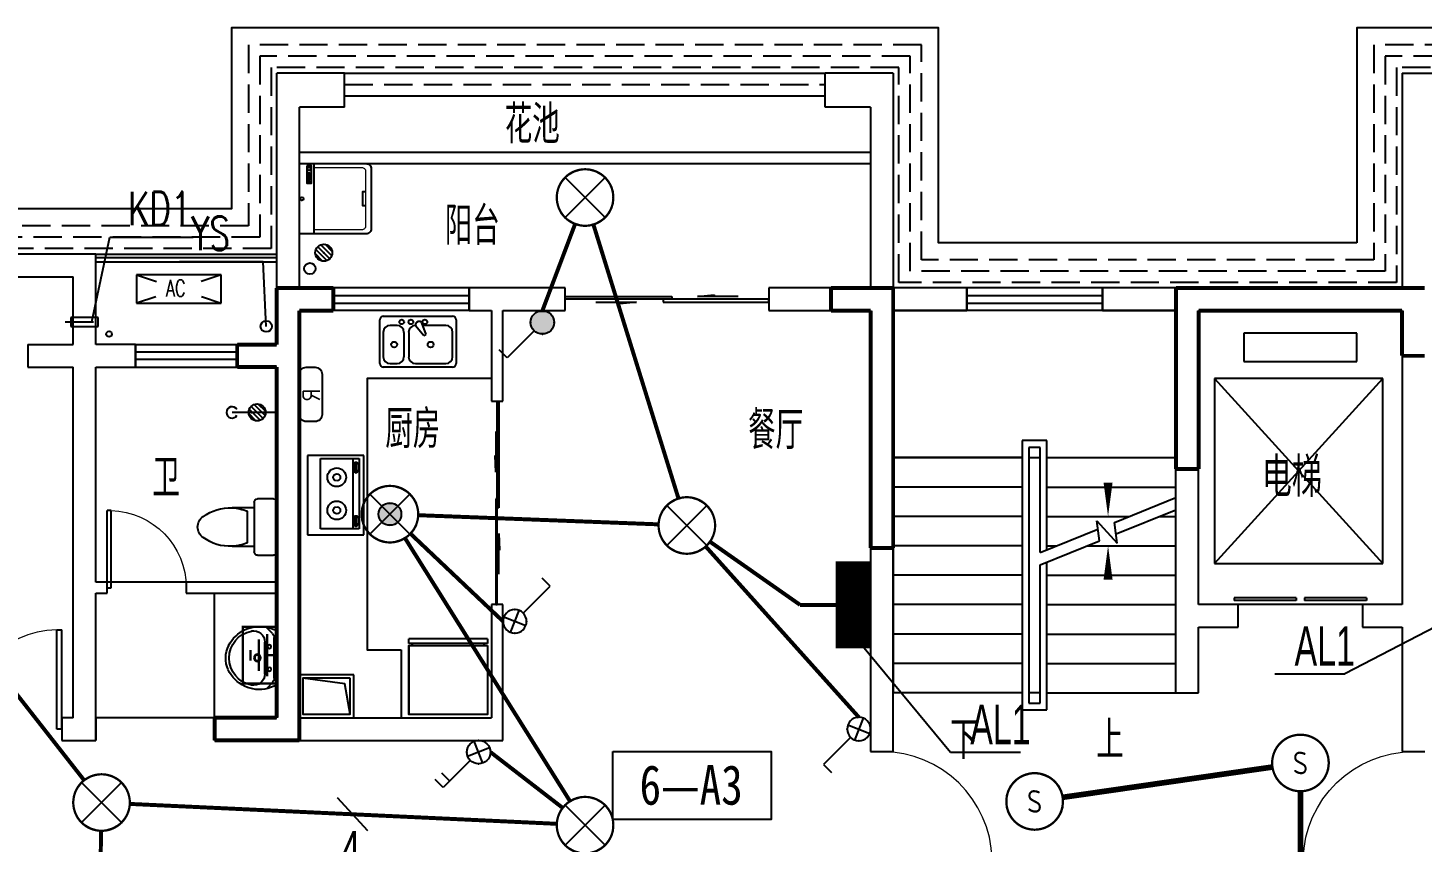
# Model space of a CAD drawing. Extents: x -993182 to -819982, y 169304 to 600104.
# Drawn here: x -979249 to -966922, y 278368 to 285568 of the extents above; entities that cross this region are included whole.
import ezdxf
from ezdxf.enums import TextEntityAlignment as Align

# ---------------------------------------------------------------- set-up
doc = ezdxf.new("R2010")
doc.units = 0
doc.header["$LTSCALE"] = 1000
doc.header["$MEASUREMENT"] = 0
doc.linetypes.add('DASH', pattern=[0.35, 0.25, -0.1])
for name, color, linetype in [('DIM-照明', 3, 'Continuous'), ('DIM-箱柜', 3, 'Continuous'), ('DIM_LEAD', 3, 'Continuous'), ('DIM_SYMB', 3, 'Continuous'), ('EQUIP-照明', 3, 'Continuous'), ('EQUIP-箱柜', 3, 'Continuous'), ('kan', 146, 'Continuous'), ('KTIAO', 124, 'Continuous'), ('PUB_TEXT', 7, 'Continuous'), ('STAIR', 2, 'Continuous'), ('TEL_TEXT', 7, 'Continuous'), ('VPIPE-污水', 2, 'Continuous'), ('WALL', 4, 'Continuous'), ('WINDOW', 2, 'Continuous'), ('WIRE-应急', 1, 'DASH'), ('WIRE-照明', 1, 'Continuous'), ('冷凝水管', 6, 'Continuous'), ('家具', 187, 'Continuous'), ('屋面', 139, 'Continuous'), ('文字2', 7, 'Continuous'), ('栏杆', 169, 'Continuous'), ('空调、空调洞', 66, 'Continuous'), ('面层', 215, 'Continuous')]:
    doc.layers.add(name, color=color, linetype=linetype)
doc.layers.add('RENDERING', color=125, linetype='Continuous', lineweight=13)
doc.layers.add('洁、厨具', color=8, linetype='Continuous', lineweight=9)
doc.styles.add('-宋体', font='', dxfattribs={"width": 0.8})
doc.styles.add('_ROMANC', font='romanc__.ttf', dxfattribs={"width": 0.700005})
doc.styles.add('_SIMPLEX', font='SIMPLEX.shx', dxfattribs={"width": 0.75})
doc.styles.add('_TCH_DIM', font='SIMPLEX', dxfattribs={"bigfont": 'GBCBIG'})
doc.styles.add('_TEL_ATTDEF', font='GBENOR', dxfattribs={"width": 0.8, "height": 3, "bigfont": 'GBCBIG'})
doc.styles.add('_TEL_DIM', font='ICED', dxfattribs={"width": 0.8, "height": 3.5, "bigfont": 'BZHZ'})
doc.styles.add('DIM_FONT', font='simplex_.ttf', dxfattribs={"width": 0.7, "bigfont": 'GBCBIG'})
doc.styles.add('hnurban', font='tssdeng.shx', dxfattribs={"width": 0.8, "bigfont": 'tssdchn.shx'})
doc.styles.get("Standard").update_dxf_attribs({"font": 'gbenor.shx', "bigfont": 'gbcbig.shx'})
doc.styles.get('-宋体').set_extended_font_data('SimSun')

# ---------------------------------------------------------------- blocks, each defined once
blk = doc.blocks.new('ASDGFSDFGGDF')
at = {"layer": '家具'}
for p, q in [((695, -609), (695, 0)), ((695, -609), (695, 0)), ((28, -629), (28, -609)), ((695, -609), (666, -609)), ((666, -609), (666, -629)), ((0, -670), (0, -629)), ((0, -629), (28, -629)), ((0, -670), (695, -670)), ((666, -629), (695, -629)), ((695, -629), (695, -670))]:
    blk.add_line(p, q, dxfattribs=at)
for points in [[(0, -609), (0, 0), (695, 0), (695, -609)], [(666, -609), (28, -609), (28, -629), (666, -629)]]:
    blk.add_lwpolyline(points, close=True, dxfattribs=at)
blk = doc.blocks.new('sdfdsfgf')
at = {"layer": '家具'}
for points in [[(1414289, 21341), (1413809, 21341), (1413809, 20961), (1414289, 20961), (1414289, 21341)], [(1414259, 20991), (1414211, 21259), (1413839, 21311)]]:
    blk.add_lwpolyline(points, dxfattribs=at)
blk.add_lwpolyline([(1414259, 21311), (1413839, 21311), (1413839, 20991), (1414259, 20991)], close=True, dxfattribs=at)
blk = doc.blocks.new('A$C685A49D5')
at = {"layer": '家具'}
for p, q in [((0, 31), (0, 419)), ((31, 450), (644, 450)), ((340, 402), (325, 393)), ((369, 391), (408, 287)), ((675, 419), (675, 31)), ((31, 307), (31, 92)), ((153, 368), (92, 368)), ((215, 92), (215, 307)), ((256, 307), (256, 92)), ((390, 277), (320, 363)), ((583, 368), (377, 368)), ((408, 287), (390, 277)), ((644, 92), (644, 307)), ((644, 0), (31, 0)), ((92, 31), (153, 31)), ((317, 31), (583, 31))]:
    blk.add_line(p, q, dxfattribs=at)
for centre, radius in [((194, 399), 20.5), ((276, 399), 20.5), ((399, 399), 20.5), ((128, 199), 25.6), ((450, 199), 25.6)]:
    blk.add_circle(centre, radius, dxfattribs=at)
for centre, radius, start, end in [((31, 419), 30.7, 90, 180), ((335, 376), 20.5, 120, 219.4623), ((350, 384), 20.5, 20.5377, 120), ((644, 419), 30.7, 0, 90), ((92, 307), 61.4, 90, 180), ((153, 307), 61.4, 0, 90), ((317, 307), 61.4, 90, 180), ((583, 307), 61.4, 0, 90), ((31, 31), 30.7, 180, 270), ((92, 92), 61.4, 180, 270), ((153, 92), 61.4, 270, 0), ((317, 92), 61.4, 180, 270), ((583, 92), 61.4, 270, 0), ((644, 31), 30.7, 270, 0)]:
    blk.add_arc(centre, radius, start, end, dxfattribs=at)
at = {"layer": '家具', "style": 'DIM_FONT', "width": 0.8, "flags": 9}
for tag in ['YSIZE', 'XSIZE']:
    blk.add_attdef(tag, (338, 450), '', height=0.5, rotation=270, dxfattribs=at)
blk = doc.blocks.new('$plan$00001601')
at = {"layer": '家具'}
for p, q in [((-350, 16), (350, 16)), ((-350, -484), (-350, 16)), ((350, 16), (350, -484)), ((-323, -98), (-323, -440)), ((299, -98), (-323, -98)), ((299, -440), (299, -98)), ((350, -484), (-350, -484)), ((-323, -384), (299, -384)), ((-323, -440), (299, -440)), ((-291, -407), (-291, -418)), ((-216, -416), (-280, -416)), ((-280, -416), (-280, -433)), ((-280, -433), (-216, -433)), ((-216, -433), (-216, -416)), ((-199, -408), (-199, -418)), ((182, -407), (182, -418)), ((193, -416), (193, -433)), ((257, -416), (193, -416)), ((193, -433), (257, -433)), ((257, -433), (257, -416)), ((274, -408), (274, -418))]:
    blk.add_line(p, q, dxfattribs=at)
for points in [[(-199, -408, 0.259034), (-201, -404, 0.076276), (-213, -399, 0.036515), (-226, -397, 0.026615), (-245, -396, 0.026615), (-264, -397, 0.036515), (-277, -399, 0.076276), (-289, -404, 0.259034), (-291, -408, 0.078462), (-291, -409, 0.056762)], [(-199, -418, 0.259034), (-201, -415, 0.076276), (-213, -410, 0.036515), (-226, -407, 0.026615), (-245, -406, 0.026615), (-264, -407, 0.036515), (-277, -410, 0.076276), (-289, -415, 0.259034), (-291, -418, 0.259034), (-289, -422, 0.056762), (-280, -426, 0.036515)], [(-216, -427, 0.008736), (-213, -427, 0.076276), (-201, -422, 0.259034), (-199, -418, 0.259034)], [(274, -408, 0.259034), (272, -404, 0.076276), (260, -399, 0.036515), (247, -397, 0.026615), (228, -396, 0.026615), (209, -397, 0.036515), (196, -399, 0.076276), (184, -404, 0.259034), (182, -408, 0.078462), (182, -409, 0.056762)], [(274, -418, 0.259034), (272, -415, 0.076276), (260, -410, 0.036515), (247, -407, 0.026615), (228, -406, 0.026615), (209, -407, 0.036515), (196, -410, 0.076276), (184, -415, 0.259034), (182, -418, 0.259034), (184, -422, 0.056762), (193, -426, 0.036515)], [(257, -427, 0.008736), (260, -427, 0.076276), (272, -422, 0.259034), (274, -418, 0.259034)]]:
    blk.add_lwpolyline(points, format="xyb", dxfattribs=at)
for centre, radius, start, end in [((-158, -243), 82.5, 0.964, 0), ((-158, -243), 31.6, 0.6532, 0), ((134, -243), 82.5, 180, 179.036), ((134, -243), 31.6, 180, 179.3468)]:
    blk.add_arc(centre, radius, start, end, dxfattribs=at)
blk = doc.blocks.new('A$C3451006C')
blk.add_lwpolyline([(-50, 330), (-50, -30, 0.414214), (10, -90), (90, -90, 0.414214), (150, -30), (150, 330, 0.414214), (90, 390), (10, 390, 0.414214)], format="xyb", close=True)
at = {"style": '_SIMPLEX', "width": 0.8}
blk.add_text('R', height=150, rotation=270, dxfattribs=at).set_placement((-32, 144), align=Align.CENTER)
blk = doc.blocks.new('$plan$00001623')
at = {"layer": '家具', "linetype": 'Continuous'}
blk.add_line((-341, -145), (342, -145), dxfattribs=at)
at = {"layer": '家具'}
blk.add_lwpolyline([(295, -706), (-295, -706, -0.414214), (-345, -656), (-345, 0), (345, 0), (345, -656, -0.414214)], format="xyb", close=True, dxfattribs=at)
for points in [[(323, -72), (152, -72), (152, -120), (323, -120)], [(163, -86), (177, -86), (177, -99), (163, -99)], [(189, -86), (202, -86), (202, -99), (189, -99)], [(213, -86), (227, -86), (227, -99), (213, -99)], [(239, -86), (253, -86), (253, -99), (239, -99)], [(281, -110), (309, -110), (309, -80), (281, -80)]]:
    blk.add_lwpolyline(points, close=True, dxfattribs=at)
at = {"layer": '家具', "lineweight": 13}
blk.add_lwpolyline([(307, -145), (307, -611, -0.414214), (267, -651), (-267, -651, -0.414214), (-307, -611), (-307, -145)], format="xyb", dxfattribs=at)
at = {"layer": '家具'}
blk.add_lwpolyline([(-71, -651), (-71, -623), (0, -623), (71, -623), (71, -651)], dxfattribs=at)
blk.add_circle((0, -25), 16, dxfattribs=at)
blk = doc.blocks.new('90304092557924')
at = {"layer": 'KTIAO'}
for p, q in [((-375, 125), (-198, 66)), ((-375, 125), (-375, -125)), ((375, 125), (-375, 125)), ((375, 125), (198, 66)), ((375, -125), (375, 125)), ((-203, -68), (-375, -125)), ((200, -67), (375, -125)), ((-375, -125), (375, -125))]:
    blk.add_line(p, q, dxfattribs=at)
at = {"layer": 'KTIAO', "style": '_ROMANC', "width": 0.7}
blk.add_text('AC', height=148.6, dxfattribs=at).set_placement((-113, -66))
at = {"layer": 'KTIAO', "style": 'DIM_FONT', "oblique": 0, "width": 0.6, "flags": 9}
for tag in ['XSIZE', 'YSIZE']:
    blk.add_attdef(tag, (-375, -125), '', height=0.5, dxfattribs=at)
blk = doc.blocks.new('M_E6')
for p, q in [((-240, 0), (-270, -79)), ((240, 0), (-240, 0)), ((-237, 0), (239, 0)), ((240, 0), (270, -79)), ((-213, -36), (-271, -91)), ((-179, -23), (181, -23)), ((141, -105), (-141, -105)), ((-141, -105), (141, -105)), ((217, -37), (274, -95))]:
    blk.add_line(p, q)
for centre, radius in [((-99, -65), 16.3), ((101, -65), 16.3), ((2, -172), 31.6), ((2, -172), 23)]:
    blk.add_circle(centre, radius)
for centre, radius, start, end in [((28, -152), 307, 166.1751, 244.7296), ((-141, -205), 100, 90, 190.5602), ((-179, -73), 50, 90, 133.181), ((-28, -152), 307, 297.0639, 13.8249), ((141, -205), 100, 349.4398, 90), ((181, -73), 50, 44.5607, 90), ((0, -179), 243, 190.5602, 349.4398), ((0, -201), 250, 245.8071, 296.4628), ((28, -152), 307, 266.589, 266.5936)]:
    blk.add_arc(centre, radius, start, end)
at = {"width": 0.8, "flags": 9}
for tag in ['XSIZE', 'YSIZE']:
    blk.add_attdef(tag, (0, 0), '', height=0.5, dxfattribs=at)
blk = doc.blocks.new('1')
for p, q in [((-550, -239), (-550, 201)), ((-520, 231), (-380, 231)), ((-350, 201), (-350, 151)), ((-350, 151), (-350, -189)), ((-350, 151), (-154, 151)), ((-289, 121), (-289, -159)), ((-154, -189), (-350, -189)), ((-350, -189), (-350, -239)), ((-380, -269), (-520, -269))]:
    blk.add_line(p, q)
for centre, radius, start, end in [((-520, 201), 30, 90, 180), ((-380, 201), 30, 360, 90), ((-137, -247), 398, 92.544, 112.5495), ((-137, -247), 398, 53.3619, 92.544), ((40, -19), 110, 303.4509, 56.5491), ((-137, 208), 398, 267.456, 306.6381), ((-520, -239), 30, 180, 270), ((-380, -239), 30, 270, 360), ((-137, 208), 398, 247.4505, 267.456)]:
    blk.add_arc(centre, radius, start, end)
blk = doc.blocks.new('$lvtry$00000168')
at = {"color": 0}
blk.add_line((0, 0), (0, -395), dxfattribs=at)
blk.add_arc((0, -395), 50, 121.0332, 58.9668, dxfattribs=at)
for p in [(0, 0), (0, -223)]:
    blk.add_point(p, dxfattribs=at)
blk = doc.blocks.new('$lvtry$00000171')
for p, q in [((-74, 11), (-11, 74)), ((-70, -27), (27, 70)), ((-53, -53), (53, 53)), ((-27, -70), (70, 27)), ((11, -74), (74, -11))]:
    blk.add_line(p, q)
blk.add_circle((0, 0), 75)
blk.add_point((0, 0))
blk = doc.blocks.new('A$C6BE329BC')
at = {"layer": '家具'}
blk.add_blockref('$lvtry$00000168', (75, 445), dxfattribs=at)
at = {"layer": '家具', "rotation": 180}
blk.add_blockref('$lvtry$00000171', (75, 271), dxfattribs=at)
blk = doc.blocks.new('TRHH')
at = {"color": 6}
blk.add_circle((-249202, -461390), 50, dxfattribs=at)
blk = doc.blocks.new('q5')
at = {"color": 3, "const_width": 35}
for points in [[(-516292, -554544), (-516292, -554044)], [(-516292, -554044), (-515792, -554044)], [(-515792, -554044), (-515792, -554244)], [(-511392, -554044), (-510842, -554044)], [(-511392, -554244), (-511392, -554044)], [(-510842, -556344), (-510842, -554044)], [(-508342, -554044), (-506142, -554044)], [(-508342, -555644), (-508342, -554044)], [(-516092, -554744), (-516092, -554244)], [(-516092, -554244), (-515792, -554244)], [(-511392, -554244), (-511042, -554244)], [(-511042, -556344), (-511042, -554244)], [(-508142, -554244), (-506342, -554244)], [(-508142, -555644), (-508142, -554244)], [(-506342, -554644), (-506342, -554244)], [(-516642, -554544), (-516292, -554544)], [(-516642, -554744), (-516642, -554544)], [(-506142, -554644), (-506342, -554644)], [(-516642, -554744), (-516292, -554744)], [(-516292, -557844), (-516292, -554744)], [(-516092, -558044), (-516092, -554744)], [(-508142, -555644), (-508342, -555644)], [(-510842, -556344), (-511042, -556344)], [(-516842, -557844), (-516292, -557844)], [(-516842, -558044), (-516842, -557844)], [(-516842, -558044), (-516092, -558044)]]:
    blk.add_lwpolyline(points, dxfattribs=at)
blk = doc.blocks.new('A$C06D6341B')
at = {"layer": '空调、空调洞', "linetype": 'DASH'}
for p, q in [((80, 290), (0, 290)), ((0, 290), (0, 50)), ((40, 0), (40, 340)), ((80, 50), (80, 290)), ((0, 50), (80, 50))]:
    blk.add_line(p, q, dxfattribs=at)
blk = doc.blocks.new('kt')
at = {"layer": 'DIM_LEAD'}
for p, q in [((-441980, -788204), (-441821, -787455)), ((-441980, -788204), (-441821, -787455)), ((-441980, -788204), (-441821, -787455)), ((-441980, -788204), (-441821, -787455)), ((-441980, -788204), (-441821, -787455)), ((-441821, -787455), (-441083, -787455))]:
    blk.add_line(p, q, dxfattribs=at)
at = {"layer": 'VPIPE-污水'}
blk.add_circle((-440051, -787733, -76424), 50, dxfattribs=at)
at = {"layer": '冷凝水管'}
blk.add_circle((-441827, -788311, -76424), 25, dxfattribs=at)
at = {"layer": '家具', "rotation": 89.99999999999999}
blk.add_blockref('$lvtry$00000171', (-439928, -787592, -76424), dxfattribs=at)
at = {"layer": '空调、空调洞', "rotation": 270}
blk.add_blockref('A$C06D6341B', (-442214, -788164, -76424), dxfattribs=at)
at = {"layer": 'DIM_LEAD', "color": 7, "style": '_TCH_DIM', "width": 0.705882}
blk.add_text('KD1', height=297.5, dxfattribs=at).set_placement((-441658, -787350))
blk = doc.blocks.new('trh')
at = {"layer": 'DIM_LEAD'}
for p, q in [((-249230, -460821), (-249970, -460821)), ((-249202, -461390), (-249230, -460821))]:
    blk.add_line(p, q, dxfattribs=at)
at = {"layer": 'DIM_LEAD', "color": 7, "style": '_TCH_DIM', "width": 0.705882}
blk.add_text('YS', height=297.5, dxfattribs=at).set_placement((-249865, -460716))
blk = doc.blocks.new('$DorLib2D$00000131')
at = {"color": 0, "linetype": 'Continuous'}
for p, q in [((0.15, 0.125), (0.2319, 0.1973)), ((0.2319, 0.1973), (0.2319, 0.125)), ((-0.5, 0.125), (-0.5, 0)), ((0.0192, 0.125), (-0.5, 0.125)), ((0.0192, 0), (0.0192, 0.125)), ((0.35, 0.125), (0.15, 0.125)), ((-0.5, 0), (0.0192, 0)), ((-0.024, 0), (0.5, 0)), ((-0.024, -0.125), (-0.024, 0)), ((0.5, 0), (0.5, -0.125)), ((-0.35, -0.125), (-0.15, -0.125)), ((-0.2319, -0.1973), (-0.2319, -0.125)), ((-0.15, -0.125), (-0.2319, -0.1973)), ((0.5, -0.125), (-0.024, -0.125))]:
    blk.add_line(p, q, dxfattribs=at)
blk = doc.blocks.new('$WINLIB2D$00000001')
at = {"color": 0}
for points in [[(-0.5, 0.5), (-0.5, -0.5)], [(-0.5, 0.5), (0.5, 0.5)], [(0.5, -0.5), (0.5, 0.5)], [(0.5, 0.167), (-0.5, 0.167)], [(0.5, -0.167), (-0.5, -0.167)], [(-0.5, -0.5), (0.5, -0.5)]]:
    blk.add_lwpolyline(points, dxfattribs=at)
blk = doc.blocks.new('$DorLib2D$00000001')
for p, q in [((0.45, 0.975), (0.5, 0.975)), ((0.45, 0), (0.45, 0.975)), ((0.5, 0), (0.5, 0.975)), ((0.5, 0), (0.45, 0))]:
    blk.add_line(p, q)
at = {"lineweight": 13}
blk.add_arc((0.475, 0), 0.975, 91.4693, 180, dxfattribs=at)
blk = doc.blocks.new('$DorLib2D$00000127')
at = {"color": 0, "linetype": 'Continuous'}
for p, q in [((-0.033, 0.795), (-0.533, 0.795)), ((-0.533, 0.795), (-0.533, 0.69)), ((-0.033, 0.795), (-0.033, 0.69)), ((0.033, 0.795), (0.033, 0.69)), ((0.533, 0.795), (0.033, 0.795)), ((0.533, 0.795), (0.533, 0.69)), ((-0.033, 0.69), (-0.533, 0.69)), ((0.533, 0.69), (0.033, 0.69)), ((0.5, 0.5), (-0.5, 0.5))]:
    blk.add_line(p, q, dxfattribs=at)
blk = doc.blocks.new('5#、7#楼参照')
at = {"layer": 'DIM_SYMB'}
for points in [[(-332158.8, -464760.9, 0, 0, 0), (-332158.8, -461900.9, 0, 0, 0), (-330858.8, -461900.9, 0, 0, 0), (-330858.8, -463070.9, 0, 80, 0), (-330858.8, -462770.9, 0, 0, 0)], [(-330858.8, -464760.9, 0, 0, 0), (-330858.8, -463330.9, 0, 80, 0), (-330858.8, -463630.9, 0, 0, 0)]]:
    blk.add_lwpolyline(points, format="xyseb", dxfattribs=at)
at = {"layer": 'kan'}
for p, q in [((-337608.8, -459150.9), (-333358.8, -459150.9)), ((-337608.8, -459350.9), (-333358.8, -459350.9))]:
    blk.add_line(p, q, dxfattribs=at)
at = {"layer": 'kan', "linetype": 'DASH'}
blk.add_line((-337608.8, -459250.9), (-333358.8, -459250.9), dxfattribs=at)
at = {"layer": 'kan', "color": 124}
for p, q in [((-338008.8, -459850.9), (-332958.8, -459850.9)), ((-338008.8, -459950.9), (-332958.8, -459950.9))]:
    blk.add_line(p, q, dxfattribs=at)
at = {"layer": 'kan'}
blk.add_lwpolyline([(-339808.8, -460750.9), (-338208.8, -460750.9)], dxfattribs=at)
at = {"layer": 'STAIR'}
for p, q in [((-330258.8, -461250.9), (-332758.8, -461250.9)), ((-332758.8, -461250.9), (-332758.8, -462550.9)), ((-330258.8, -462550.9), (-330258.8, -461250.9)), ((-331398.8, -462400.9), (-331618.8, -462400.9)), ((-331618.8, -462400.9), (-331618.8, -464780.9)), ((-331458.8, -462460.9), (-331558.8, -462460.9)), ((-331558.8, -462460.9), (-331558.8, -464720.9)), ((-331458.8, -463390.2), (-331458.8, -462460.9)), ((-331398.8, -463365.9), (-331398.8, -462400.9)), ((-332758.8, -462550.9), (-332758.8, -464630.9)), ((-331618.8, -462550.9), (-332758.8, -462550.9)), ((-332758.8, -462550.9), (-331618.8, -462550.9)), ((-331558.8, -462550.9), (-331558.8, -464630.9)), ((-331558.8, -462550.9), (-331458.8, -462550.9)), ((-331458.8, -463390.2), (-331458.8, -462550.9)), ((-331398.8, -462550.9), (-330258.8, -462550.9)), ((-331398.8, -462550.9), (-330258.8, -462550.9)), ((-330258.8, -462903.6), (-330258.8, -462550.9)), ((-331618.8, -462810.9), (-332758.8, -462810.9)), ((-331398.8, -462810.9), (-330258.8, -462810.9)), ((-330800.4, -463123.2), (-330258.8, -462903.6)), ((-331618.8, -463070.9), (-332758.8, -463070.9)), ((-331398.8, -463070.9), (-330671.3, -463070.9)), ((-330935.7, -463286), (-330957.6, -463108.9)), ((-330957.6, -463108.9), (-330777.4, -463308.6)), ((-330777.4, -463308.6), (-330800.4, -463123.2)), ((-330787.7, -463226), (-330258.8, -463011.5)), ((-330405.1, -463070.9), (-330258.8, -463070.9)), ((-330258.8, -464630.9), (-330258.8, -463011.5)), ((-331458.8, -463390.2), (-330948.4, -463183.3)), ((-331618.8, -463330.9), (-332758.8, -463330.9)), ((-331458.8, -463498.1), (-330935.7, -463286)), ((-331398.8, -463330.9), (-331312.5, -463330.9)), ((-331046.3, -463330.9), (-330258.8, -463330.9)), ((-331458.8, -464630.9), (-331458.8, -463498.1)), ((-331458.8, -464720.9), (-331458.8, -463498.1)), ((-331398.8, -464780.9), (-331398.8, -463473.8)), ((-331618.8, -463590.9), (-332758.8, -463590.9)), ((-331398.8, -463590.9), (-330258.8, -463590.9)), ((-331618.8, -463850.9), (-332758.8, -463850.9)), ((-331398.8, -463850.9), (-330258.8, -463850.9)), ((-331618.8, -464110.9), (-332758.8, -464110.9)), ((-331398.8, -464110.9), (-330258.8, -464110.9)), ((-331618.8, -464370.9), (-332758.8, -464370.9)), ((-331398.8, -464370.9), (-330258.8, -464370.9)), ((-331618.8, -464630.9), (-332758.8, -464630.9)), ((-331458.8, -464630.9), (-331558.8, -464630.9)), ((-331558.8, -464720.9), (-331458.8, -464720.9)), ((-331398.8, -464630.9), (-330258.8, -464630.9)), ((-331618.8, -464780.9), (-331398.8, -464780.9))]:
    blk.add_line(p, q, dxfattribs=at)
at = {"layer": 'STAIR', "color": 197}
for p, q in [((-329658.8, -461450.9, 76423.5), (-329658.8, -461700.9, 76423.5)), ((-328658.8, -461450.9, 76423.5), (-329658.8, -461450.9, 76423.5)), ((-328658.8, -461700.9, 76423.5), (-328658.8, -461450.9, 76423.5)), ((-329658.8, -461700.9, 76423.5), (-328658.8, -461700.9, 76423.5)), ((-329917.7, -461850.9, 76423.5), (-329917.7, -463488.5, 76423.5)), ((-328429.2, -461850.9, 76423.5), (-329917.7, -461850.9, 76423.5)), ((-329917.7, -461850.9, 76423.5), (-328429.2, -463488.5, 76423.5)), ((-329917.7, -463488.5, 76423.5), (-328429.2, -461850.9, 76423.5)), ((-328429.2, -463488.5, 76423.5), (-328429.2, -461850.9, 76423.5)), ((-329917.7, -463488.5, 76423.5), (-328429.2, -463488.5, 76423.5))]:
    blk.add_line(p, q, dxfattribs=at)
at = {"layer": 'WALL'}
for p, q in [((-338208.8, -461150.9), (-338208.8, -459150.9)), ((-337608.8, -459150.9), (-338208.8, -459150.9)), ((-337608.8, -459450.9), (-337608.8, -459150.9)), ((-332758.8, -459150.9), (-333358.8, -459150.9)), ((-333358.8, -459450.9), (-333358.8, -459150.9)), ((-332758.8, -459150.9), (-332758.8, -461050.9)), ((-328258.8, -459150.9), (-328258.8, -461050.9)), ((-328258.8, -459150.9), (-327658.8, -459150.9)), ((-338008.8, -461050.9), (-338008.8, -459450.9)), ((-337608.8, -459450.9), (-338008.8, -459450.9)), ((-332958.8, -459450.9), (-333358.8, -459450.9)), ((-332958.8, -459450.9), (-332958.8, -461050.9)), ((-339808.8, -460750.9), (-340808.8, -460750.9)), ((-339808.8, -461550.9), (-339808.8, -460750.9)), ((-340808.8, -460950.9), (-340008.8, -460950.9)), ((-340008.8, -461550.9), (-340008.8, -460950.9)), ((-338208.8, -461150.9), (-338208.8, -461550.9)), ((-337708.8, -461050.9), (-338008.8, -461050.9)), ((-337708.8, -461250.9), (-337708.8, -461050.9)), ((-336308.8, -461050.9), (-336508.8, -461050.9)), ((-336508.8, -461050.9), (-336508.8, -461250.9)), ((-335658.8, -461050.9), (-336308.8, -461050.9)), ((-335658.8, -461250.9), (-335658.8, -461050.9)), ((-332958.8, -461050.9), (-333858.8, -461050.9)), ((-333858.8, -461050.9), (-333858.8, -461250.9)), ((-332108.8, -461050.9), (-332758.8, -461050.9)), ((-332108.8, -461250.9), (-332108.8, -461050.9)), ((-330158.8, -461050.9), (-330908.8, -461050.9)), ((-330908.8, -461050.9), (-330908.8, -461250.9)), ((-330158.8, -461050.9), (-328258.8, -461050.9)), ((-338008.8, -461250.9), (-338008.8, -461650.9)), ((-338008.8, -461250.9), (-337708.8, -461250.9)), ((-336508.8, -461250.9), (-336308.8, -461250.9)), ((-336308.8, -461250.9), (-336308.8, -462050.9)), ((-336208.8, -462050.9), (-336208.8, -461250.9)), ((-336208.8, -461250.9), (-335658.8, -461250.9)), ((-333858.8, -461250.9), (-332958.8, -461250.9)), ((-332958.8, -461250.9), (-332958.8, -465150.9)), ((-332758.8, -465150.9), (-332758.8, -461250.9)), ((-332758.8, -461250.9), (-332108.8, -461250.9)), ((-330908.8, -461250.9), (-330258.8, -461250.9)), ((-330258.8, -463950.9), (-330258.8, -461250.9)), ((-330058.8, -463850.9), (-330058.8, -461250.9)), ((-330058.8, -461250.9), (-328258.8, -461250.9)), ((-328258.8, -461250.9), (-328258.8, -463850.9)), ((-340409.8, -461550.9), (-340008.8, -461550.9)), ((-340409.8, -461550.9), (-340409.8, -461750.9)), ((-339458.8, -461550.9), (-339808.8, -461550.9)), ((-339458.8, -461750.9), (-339458.8, -461550.9)), ((-338208.8, -461550.9), (-338558.8, -461550.9)), ((-338558.8, -461550.9), (-338558.8, -461750.9)), ((-338008.8, -461650.9), (-338008.8, -463650.9)), ((-340409.8, -461750.9), (-340008.8, -461750.9)), ((-340008.8, -463650.9), (-340008.8, -461750.9)), ((-339808.8, -461750.9), (-339458.8, -461750.9)), ((-339808.8, -463650.9), (-339808.8, -461750.9)), ((-338558.8, -461750.9), (-338208.8, -461750.9)), ((-338208.8, -461750.9), (-338208.8, -463650.9)), ((-336308.8, -462050.9), (-336208.8, -462050.9)), ((-340008.8, -464850.9), (-340008.8, -463650.9)), ((-339708.8, -463650.9), (-339808.8, -463650.9)), ((-339808.8, -464850.9), (-339808.8, -463750.9)), ((-339808.8, -463750.9), (-339708.8, -463750.9)), ((-339708.8, -463750.9), (-339708.8, -463650.9)), ((-338208.8, -463650.9), (-339008.8, -463650.9)), ((-339008.8, -463650.9), (-339008.8, -463750.9)), ((-339008.8, -463750.9), (-338208.8, -463750.9)), ((-338208.8, -463750.9), (-338208.8, -464850.9)), ((-338008.8, -463650.9), (-338008.8, -464850.9)), ((-336208.8, -463850.9), (-336308.8, -463850.9)), ((-336308.8, -463850.9), (-336308.8, -464850.9)), ((-336208.8, -465050.9), (-336208.8, -463850.9)), ((-329708.8, -463850.9), (-330058.8, -463850.9)), ((-329708.8, -464050.9), (-329708.8, -463850.9)), ((-328258.8, -463850.9), (-328608.8, -463850.9)), ((-328608.8, -463850.9), (-328608.8, -464050.9)), ((-330258.8, -464630.9), (-330258.8, -463950.9)), ((-330058.8, -464630.9), (-330058.8, -464050.9)), ((-330058.8, -464050.9), (-329708.8, -464050.9)), ((-328608.8, -464050.9), (-328258.8, -464050.9)), ((-328258.8, -464050.9), (-328258.8, -465150.9)), ((-330258.8, -464630.9), (-330058.8, -464630.9)), ((-340008.8, -464850.9), (-340108.8, -464850.9)), ((-340108.8, -464850.9), (-340108.8, -465050.9)), ((-339808.8, -465050.9), (-339808.8, -464850.9)), ((-338208.8, -464850.9), (-338758.8, -464850.9)), ((-338758.8, -464850.9), (-338758.8, -465050.9)), ((-338008.8, -464850.9), (-336308.8, -464850.9)), ((-340108.8, -465050.9), (-339908.8, -465050.9)), ((-339908.8, -465050.9), (-339808.8, -465050.9)), ((-338758.8, -465050.9), (-338108.8, -465050.9)), ((-338108.8, -465050.9), (-336208.8, -465050.9)), ((-332958.8, -465150.9), (-332758.8, -465150.9)), ((-328258.8, -465150.9), (-328058.8, -465150.9))]:
    blk.add_line(p, q, dxfattribs=at)
at = {"layer": 'WINDOW'}
for p, q in [((-339008.8, -463650.9), (-339708.8, -463650.9)), ((-338758.8, -464850.9), (-339808.8, -464850.9))]:
    blk.add_line(p, q, dxfattribs=at)
at = {"layer": 'WINDOW', "linetype": 'DASH'}
for p, q in [((-339808.8, -464850.9), (-339808.8, -465050.9)), ((-338758.8, -465050.9), (-338758.8, -464850.9))]:
    blk.add_line(p, q, dxfattribs=at)
at = {"layer": '家具'}
blk.add_line((-337108.8, -464250.9, 0), (-337108.8, -464850.9, 0), dxfattribs=at)
at = {"layer": '家具', "elevation": 0}
blk.add_lwpolyline([(-336308.8, -461850.9), (-336308.8, -461850.9), (-337408.8, -461850.9), (-337408.8, -461850.9), (-337408.8, -464250.9), (-337408.8, -464250.9), (-337408.8, -464250.9), (-337108.8, -464250.9)], dxfattribs=at)
at = {"layer": '家具'}
blk.add_lwpolyline([(-338208.8, -464850.9), (-338758.8, -464850.9), (-338758.8, -464050.9), (-338758.8, -463750.9), (-338208.8, -463750.9)], dxfattribs=at)
at = {"layer": '屋面', "color": 190}
blk.add_lwpolyline([(-328658.8, -460650.9), (-332358.8, -460650.9), (-332358.8, -458750.9), (-338608.8, -458750.9), (-338608.8, -460350.9), (-343708.8, -460350.9), (-343708.8, -468650.9), (-342008.8, -468650.9), (-342008.8, -472650.9), (-339258.8, -472650.9), (-339258.8, -474050.9), (-332408.8, -474050.9), (-332408.8, -471950.9), (-328608.8, -471950.9), (-328608.8, -474050.9), (-321758.8, -474050.9), (-321758.8, -472650.9), (-319008.8, -472650.9), (-319008.8, -468650.9), (-317308.8, -468650.9), (-317308.8, -460350.9), (-322408.8, -460350.9), (-322408.8, -458750.9), (-328658.8, -458750.9)], close=True, dxfattribs=at)
at = {"layer": '屋面', "color": 190, "linetype": 'DASH'}
for points in [[(-328508.8, -460800.9), (-332508.8, -460800.9), (-332508.8, -458900.9), (-338458.8, -458900.9), (-338458.8, -460500.9), (-343558.8, -460500.9), (-343558.8, -468500.9), (-341858.8, -468500.9), (-341858.8, -472500.9), (-339108.8, -472500.9), (-339108.8, -473900.9), (-332558.8, -473900.9), (-332558.8, -471800.9), (-328458.8, -471800.9), (-328458.8, -473900.9), (-321908.8, -473900.9), (-321908.8, -472500.9), (-319158.8, -472500.9), (-319158.8, -468500.9), (-317458.8, -468500.9), (-317458.8, -460500.9), (-322558.8, -460500.9), (-322558.8, -458900.9), (-328508.8, -458900.9)], [(-328408.8, -460900.9), (-332608.8, -460900.9), (-332608.8, -459000.9), (-338358.8, -459000.9), (-338358.8, -460600.9), (-343458.8, -460600.9), (-343458.8, -468400.9), (-341758.8, -468400.9), (-341758.8, -472400.9), (-339008.8, -472400.9), (-339008.8, -473800.9), (-332658.8, -473800.9), (-332658.8, -471700.9), (-328358.8, -471700.9), (-328358.8, -473800.9), (-322008.8, -473800.9), (-322008.8, -472400.9), (-319258.8, -472400.9), (-319258.8, -468400.9), (-317558.8, -468400.9), (-317558.8, -460600.9), (-322658.8, -460600.9), (-322658.8, -459000.9), (-328408.8, -459000.9)], [(-328308.8, -461000.9), (-332708.8, -461000.9), (-332708.8, -459100.9), (-338258.8, -459100.9), (-338258.8, -460700.9), (-343358.8, -460700.9), (-343358.8, -468300.9), (-341658.8, -468300.9), (-341658.8, -472300.9), (-338908.8, -472300.9), (-338908.8, -473700.9), (-332758.8, -473700.9), (-332758.8, -471600.9), (-328258.8, -471600.9), (-328258.8, -473700.9), (-322108.8, -473700.9), (-322108.8, -472300.9), (-319358.8, -472300.9), (-319358.8, -468300.9), (-317658.8, -468300.9), (-317658.8, -460700.9), (-322758.8, -460700.9), (-322758.8, -459100.9), (-328308.8, -459100.9)]]:
    blk.add_lwpolyline(points, close=True, dxfattribs=at)
at = {"layer": '栏杆'}
for points in [[(-339808.8, -460780.9), (-338208.8, -460780.9)], [(-339808.8, -460820.9), (-338208.8, -460820.9)]]:
    blk.add_lwpolyline(points, dxfattribs=at)
at = {"color": 6}
blk.add_blockref('TRHH', (-89100, 0), dxfattribs=at)
at = {"rotation": 270}
blk.add_blockref('A$C6BE329BC', (-338653.8, -462075.9), dxfattribs=at)
at = {"layer": 'RENDERING'}
blk.add_blockref('90304092557924', (-339075.1, -461060.4), dxfattribs=at)
at = {"layer": 'WINDOW'}
for name, p, xscale, yscale, zscale, rotation in [('$WINLIB2D$00000001', (-337108.8, -461150.9), 1200, 200, 1200, 180), ('$DorLib2D$00000131', (-334758.8, -461150.9), -1800, -200, -1800, 359.9999998587214), ('$WINLIB2D$00000001', (-331508.8, -461150.9), -1200, -200, -1200, 9.651644340476064e-08), ('$DorLib2D$00000131', (-336258.8, -462950.9), 1800, 100, 1800, 90), ('$DorLib2D$00000001', (-339358.8, -463700.9), 700, -700, 700, 180), ('$DorLib2D$00000001', (-340558.8, -464950.9), 900, 900, 900, 359.9999999977655), ('$DorLib2D$00000001', (-332858.8, -465650.9), 1000, 1000, 1000, 270), ('$DorLib2D$00000001', (-328158.8, -465650.9), 1000, -1000, 1000, 270)]:
    blk.add_blockref(name, p, dxfattribs=dict(at, xscale=xscale, yscale=yscale, zscale=zscale, rotation=rotation))
at = {"layer": 'WINDOW', "yscale": 200}
for name, p, xscale, zscale in [('$WINLIB2D$00000001', (-339008.8, -461650.9), 900, 900), ('$DorLib2D$00000127', (-329158.8, -463950.9), 1100, 1100)]:
    blk.add_blockref(name, p, dxfattribs=dict(at, xscale=xscale, zscale=zscale))
at = {"layer": '家具'}
for name, p in [('A$C685A49D5', (-337298.3, -461750.2, 0)), ('sdfdsfgf', (-1751817.8, -485811.5))]:
    blk.add_blockref(name, p, dxfattribs=at)
at = {"layer": '家具', "xscale": -1}
for name, p in [('A$C3451006C', (-337858.8, -462141.5, 0)), ('1', (-338758.3, -463145.6, 0))]:
    blk.add_blockref(name, p, dxfattribs=at)
for name, p, rotation in [('$plan$00001601', (-337921.5, -462883, 0), 90), ('M_E6', (-338208.8, -464323.3), 270)]:
    blk.add_blockref(name, p, dxfattribs=dict(at, rotation=rotation))
at = {"layer": '家具', "rotation": 180}
blk.add_blockref('ASDGFSDFGGDF', (-336346.5, -464822.5, 0), dxfattribs=at)
at = {"layer": '洁、厨具', "xscale": 0.9000000001396984, "yscale": 0.9000000001396984, "zscale": 0.9000000001396984, "rotation": 90}
blk.add_blockref('$plan$00001623', (-338008.8, -460261.4), dxfattribs=at)
at = {"layer": '面层'}
for name, p in [('kt', (102134.9, 326853.2)), ('trh', (-89100, 0)), ('q5', (178083.2, 92993.2))]:
    blk.add_blockref(name, p, dxfattribs=at)
at = {"layer": 'DIM_SYMB', "color": 7, "style": '_TCH_DIM'}
for s, p in [('上', (-330963.1, -465215.9)), ('下', (-332253.7, -465215.9))]:
    blk.add_text(s, height=337.6, dxfattribs=at).set_placement(p)
blk = doc.blocks.new('$equip$00002539')
for p, q in [((-0.354, 0.354), (0.354, -0.354)), ((0.354, 0.354), (-0.354, -0.354))]:
    blk.add_line(p, q)
at = {"const_width": 0.04}
blk.add_lwpolyline([(-0.5, 0, 1), (0.5, 0, 1), (-0.5, 0, 0.911406)], format="xyb", dxfattribs=at)
blk.add_circle((0, 0), 0.5)
for p in [(0, 0.5), (-0.5, 0), (0.5, 0), (0, -0.5)]:
    blk.add_point(p)
at = {"color": 7, "style": '_TEL_DIM', "flags": 1}
blk.add_attdef('A', text='', height=0.00002, dxfattribs=at).set_placement((0, 0), align=Align.MIDDLE_CENTER)
blk = doc.blocks.new('$equip$00002828')
for p, q in [((0.354, 0.354), (-0.354, -0.354)), ((-0.354, 0.354), (0.354, -0.354))]:
    blk.add_line(p, q)
at = {"const_width": 0.04}
blk.add_lwpolyline([(0.5, 0, -1), (-0.5, 0, -1), (0.5, 0, 1)], format="xyb", dxfattribs=at)
for radius in [0.5, 0.2]:
    blk.add_circle((0, 0), radius)
for p in [(0, 0.5), (-0.5, 0), (0.5, 0), (0, -0.5)]:
    blk.add_point(p)
for points in [[(-0.173, 0.1), (0.173, 0.1), (-0.2, 0), (0.2, 0)], [(-0.173, -0.1), (0.173, -0.1), (-0.2, 0), (0.2, 0)], [(-0.1, 0.173), (0.1, 0.173), (-0.173, 0.1), (0.173, 0.1)], [(0, 0.2), (0, 0.2), (-0.1, 0.173), (0.1, 0.173)], [(-0.1, -0.173), (0.1, -0.173), (-0.173, -0.1), (0.173, -0.1)], [(0, -0.2), (0, -0.2), (-0.1, -0.173), (0.1, -0.173)]]:
    blk.add_solid(points)
at = {"color": 7, "style": '_TEL_DIM', "flags": 1}
for tag in ['A', 'REMARK']:
    blk.add_attdef(tag, text='', height=0.00002, dxfattribs=at).set_placement((0, 0), align=Align.MIDDLE_CENTER)
blk = doc.blocks.new('*X5')
at = {"color": 0}
for p, q in [((-250, 32.8), (-82.8, 200)), ((-250, 68.2), (-118.2, 200)), ((-250, 103.6), (-153.6, 200)), ((-250, 138.9), (-188.9, 200)), ((-250, 174.3), (-224.3, 200)), ((-247.5, 0), (-47.5, 200)), ((-212.1, 0), (-12.1, 200)), ((-176.8, 0), (23.2, 200)), ((-141.4, 0), (58.6, 200)), ((-106.1, 0), (93.9, 200)), ((-70.7, 0), (129.3, 200)), ((-35.4, 0), (164.6, 200)), ((0, 0), (200, 200)), ((35.4, 0), (235.4, 200)), ((70.7, 0), (250, 179.3)), ((106.1, 0), (250, 143.9)), ((141.4, 0), (250, 108.6)), ((176.8, 0), (250, 73.2)), ((212.1, 0), (250, 37.9)), ((247.5, 0), (250, 2.5))]:
    blk.add_line(p, q, dxfattribs=at)
blk = doc.blocks.new('$equip$00002943')
for p, q in [((-0.75, 0.6), (-0.75, 0)), ((0.75, 0.6), (-0.75, 0.6)), ((0.75, 0), (0.75, 0.6)), ((-0.75, 0), (0.75, 0))]:
    blk.add_line(p, q)
for points, const_width in [([(-0.75, 0.3), (0.75, 0.3)], 0.6), ([(-0.75, 0.6), (-0.75, 0), (0.75, 0), (0.75, 0.6), (-0.75, 0.6), (-0.75, 0)], 0.04)]:
    blk.add_lwpolyline(points, dxfattribs=dict(const_width=const_width))
for p in [(0, 0.6), (-0.75, 0.3), (0.75, 0.3), (0, 0)]:
    blk.add_point(p)
at = {"xscale": 0.00300000000061118, "yscale": 0.00300000000061118, "zscale": 0.00300000000061118}
blk.add_blockref('*X5', (0, 0), dxfattribs=at)
at = {"style": '_TEL_DIM', "flags": 1}
for tag in ['A', 'REMARK']:
    blk.add_attdef(tag, text='', height=0.00002, dxfattribs=at).set_placement((0, 0), align=Align.MIDDLE_CENTER)
blk = doc.blocks.new('$equip$00001962')
for p, q in [((0.147, 0.356), (0.625, 0.833)), ((0.625, 0.833), (0.766, 0.692))]:
    blk.add_line(p, q)
blk.add_circle((0, 0.208), 0.208)
for p in [(0, 0.417), (-0.208, 0.208), (0, 0), (0.208, 0.208)]:
    blk.add_point(p)
for points in [[(-0.18, 0.313), (0.18, 0.313), (-0.208, 0.208), (0.208, 0.208)], [(-0.104, 0.389), (0.104, 0.389), (-0.18, 0.313), (0.18, 0.313)], [(0, 0.417), (0, 0.417), (-0.104, 0.389), (0.104, 0.389)], [(-0.18, 0.104), (0.18, 0.104), (-0.208, 0.208), (0.208, 0.208)], [(-0.104, 0.028), (0.104, 0.028), (-0.18, 0.104), (0.18, 0.104)], [(0, 0), (0, 0), (-0.104, 0.028), (0.104, 0.028)]]:
    blk.add_solid(points)
at = {"layer": 'TEL_TEXT', "style": '_TEL_DIM', "flags": 1}
blk.add_attdef('A', text='', height=0.00002, dxfattribs=at).set_placement((0, 0), align=Align.MIDDLE_CENTER)
blk = doc.blocks.new('$equip$00003196')
at = {"const_width": 0.04}
blk.add_lwpolyline([(-0.5, 0), (0.5, 0), (0.5, -0.6), (-0.5, -0.6)], close=True, dxfattribs=at)
for points in [[(0, 0), (0, -0.173)], [(-0.375, -0.173), (0.375, -0.173)], [(-0.281, -0.32), (0.281, -0.32)], [(-0.094, -0.468), (0.094, -0.468)]]:
    blk.add_lwpolyline(points, dxfattribs=at)
blk.add_point((0, 0))
at = {"flags": 9}
blk.add_attdef('A', (0, 0), '', height=0.00002, rotation=180, dxfattribs=at)
blk = doc.blocks.new('$TELECSYS$00000095')
blk.add_line((0.4, 0.4), (-0.4, -0.4))
at = {"width": 0.8}
blk.add_attdef('N', text='', height=1, dxfattribs=at).set_placement((-0.017, 1.056), align=Align.MIDDLE)
blk = doc.blocks.new('$TelecSys$00000152')
blk.add_blockref('$TELECSYS$00000095', (0, 0))
at = {"style": '_TEL_DIM', "width": 0.7}
blk.add_attdef('N', text='', height=0.875, dxfattribs=at).set_placement((-0.015, 0.924), align=Align.MIDDLE)
blk = doc.blocks.new('$equip$00003183')
for p, q in [((0.147, 0.356), (0.625, 0.833)), ((0.625, 0.833), (0.766, 0.692)), ((-0.194, 0.132), (0.194, 0.285)), ((-0.076, 0.402), (0.076, 0.014))]:
    blk.add_line(p, q)
blk.add_circle((0, 0.208), 0.208)
for p in [(0, 0.417), (-0.208, 0.208), (0, 0), (0.208, 0.208)]:
    blk.add_point(p)
at = {"flags": 9}
blk.add_attdef('A', (0, 0), '', height=0.00002, dxfattribs=at)
blk = doc.blocks.new('$equip$00003186')
for p, q in [((0.147, 0.356), (0.625, 0.833)), ((0.625, 0.833), (0.766, 0.692)), ((0.512, 0.72), (0.653, 0.579)), ((-0.194, 0.132), (0.194, 0.285)), ((-0.076, 0.402), (0.076, 0.014))]:
    blk.add_line(p, q)
blk.add_circle((0, 0.208), 0.208)
for p in [(0, 0.417), (-0.208, 0.208), (0, 0), (0.208, 0.208)]:
    blk.add_point(p)
at = {"flags": 9}
blk.add_attdef('A', (0, 0), '', height=0.00002, dxfattribs=at)
blk = doc.blocks.new('$equip$00002837')
at = {"const_width": 0.04}
blk.add_lwpolyline([(0.5, 0, 1), (-0.5, 0, 1), (0.5, 0, -0.854586)], format="xyb", dxfattribs=at)
blk.add_circle((0, 0), 0.5)
for p in [(0, 0.5), (-0.5, 0), (0.5, 0), (0, -0.5)]:
    blk.add_point(p)
at = {"color": 7, "style": '_TEL_DIM'}
blk.add_attdef('$TEXT$', text='', height=0.4, dxfattribs=at).set_placement((0, 0), align=Align.MIDDLE_CENTER)
at = {"color": 7, "style": '_TEL_DIM', "flags": 1}
for tag in ['A', 'REMARK']:
    blk.add_attdef(tag, text='', height=0.00002, dxfattribs=at).set_placement((0, 0), align=Align.MIDDLE_CENTER)

msp = doc.modelspace()

# ---------------------------------------------------------------- linework, layer by layer
at = {"layer": 'DIM-箱柜'}
for p, q in [((-972098, 280378), (-971092, 279164)), ((-966598, 280378), (-967604, 279857)), ((-968225, 279857), (-967604, 279857)), ((-971092, 279164), (-970472, 279164))]:
    msp.add_line(p, q, dxfattribs=at)
at = {"layer": 'WIRE-应急', "linetype": 'DASH', "const_width": 50}
for points in [[(-970101, 278764), (-968246, 279032)], [(-967998, 278818), (-967998, 277768)]]:
    msp.add_lwpolyline(points, dxfattribs=at)
at = {"layer": 'WIRE-照明', "linetype": 'Continuous', "const_width": 35}
for points in [[(-974700, 283068), (-974411, 283834)], [(-974249, 283829), (-973497, 281407)], [(-975798, 281259), (-973673, 281178)], [(-975915, 281056), (-974456, 278730)], [(-975867, 281096), (-975048, 280320)], [(-973256, 280982), (-971902, 279472)], [(-973219, 281025), (-972422, 280466)], [(-980244, 280821), (-978752, 278915)], [(-972422, 280466), (-972098, 280466)], [(-975159, 279164), (-974521, 278671)], [(-978349, 278706), (-974573, 278530)], [(-978644, 275768), (-978602, 278468)]]:
    msp.add_lwpolyline(points, dxfattribs=at)
at = {"layer": '文字2', "color": 5}
msp.add_lwpolyline([(-974078, 279169), (-972678, 279169), (-972678, 278569), (-974078, 278569)], close=True, dxfattribs=at)

# ---------------------------------------------------------------- block references
at = {"layer": 'DIM-照明'}
ref = msp.add_blockref('$TelecSys$00000152', (-976378, 278614), dxfattribs=dict(at, xscale=-350, yscale=350, zscale=350, rotation=177.3214549044065))
ref.add_attrib('N', '4', dxfattribs={"layer": '0', "color": 7, "height": 350, "rotation": 0, "style": '_TEL_DIM', "width": 0.7}).set_placement((-976398, 278292), align=Align.MIDDLE)
at = {"layer": 'EQUIP-照明', "xscale": 500, "yscale": 500, "zscale": 500}
for name, p in [('$equip$00002539', (-974323, 284068)), ('$equip$00002828', (-976048, 281268)), ('$equip$00002539', (-973423, 281168)), ('$equip$00002539', (-978598, 278718)), ('$equip$00002539', (-974323, 278518))]:
    msp.add_blockref(name, p, dxfattribs=at)
at = {"layer": 'EQUIP-照明', "yscale": 500, "zscale": 500}
for name, p, xscale, rotation in [('$equip$00001962', (-974700, 283068), 500, 180), ('$equip$00003183', (-975048, 280320), -500, 270), ('$equip$00003183', (-971798, 279368), -500, 90), ('$equip$00003186', (-975264, 279268), 500, 180)]:
    msp.add_blockref(name, p, dxfattribs=dict(at, xscale=xscale, rotation=rotation))
at = {"layer": 'EQUIP-照明'}
ref = msp.add_blockref('$equip$00002837', (-967998, 279068), dxfattribs=dict(at, xscale=500, yscale=500, zscale=500))
ref.add_attrib('$TEXT$', 'S', dxfattribs={"layer": '0', "color": 7, "height": 200, "style": '_TEL_ATTDEF'}).set_placement((-967998, 279068), align=Align.MIDDLE_CENTER)
ref = msp.add_blockref('$equip$00002837', (-970348, 278728), dxfattribs=dict(at, xscale=500, yscale=500, zscale=500))
ref.add_attrib('$TEXT$', 'S', dxfattribs={"layer": '0', "color": 7, "height": 200, "style": '_TEL_ATTDEF'}).set_placement((-970348, 278728), align=Align.MIDDLE_CENTER)
at = {"layer": 'EQUIP-箱柜', "yscale": 500, "zscale": 500}
for name, p, xscale, rotation in [('$equip$00002943', (-971798, 280466), -500, 90), ('$equip$00003196', (-977048, 280021), 500, 269.9999999999999)]:
    msp.add_blockref(name, p, dxfattribs=dict(at, xscale=xscale, rotation=rotation))
at = {"layer": '面层'}
msp.add_blockref('5#、7#楼参照', (-638840, 744319), dxfattribs=at)

# ---------------------------------------------------------------- texts
at = {"layer": 'DIM-箱柜', "color": 7, "style": '_TEL_DIM', "width": 0.64}
for p in [(-968050, 279927), (-970917, 279234)]:
    msp.add_text('AL1', height=350, dxfattribs=at).set_placement(p)
at = {"layer": 'PUB_TEXT'}
for s, height, p in [('花池', 337.6, (-975033, 284547, 0)), ('花池', 337.6, (-975033, 284547)), ('阳台', 337.6, (-975563, 283649)), ('厨房', 337.6, (-976089, 281852, 0)), ('餐厅', 337.6, (-972881, 281842, 0)), ('卫', 338, (-978149, 281421, 0))]:
    msp.add_text(s, height=height, dxfattribs=at).set_placement(p)
at = {"layer": 'PUB_TEXT', "style": 'hnurban', "width": 0.8}
msp.add_text('电梯', height=350, dxfattribs=at).set_placement((-968340, 281421, 76424))
at = {"layer": '文字2', "color": 63, "style": '-宋体', "width": 0.8}
msp.add_text('6—A3', height=350, dxfattribs=at).set_placement((-973385, 278874), align=Align.MIDDLE_CENTER)

doc.saveas('drawing.dxf')
